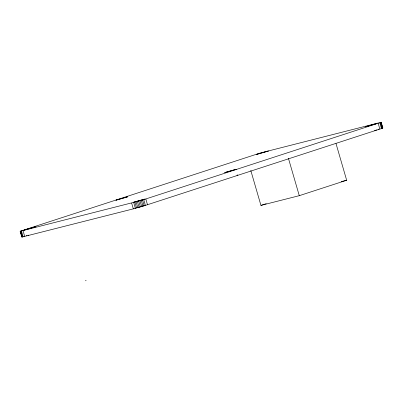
<?xml version="1.0" encoding="UTF-8"?>
<svg xmlns="http://www.w3.org/2000/svg" width="403" height="403" viewBox="0 0 403 403"><rect width="100%" height="100%" fill="white"/><g stroke="black" fill="none" stroke-linecap="round" stroke-linejoin="round"><path stroke-width="0.6" d="M20.15 231.267L260.021 153.095L381.183 122.25L141.317 200.427L20.15 231.267L21.893 237.029L22.548 236.929L133.322 208.865L144.224 205.787L381.47 128.567L382.85 127.988L381.107 122.225M22.175 236.803L21.893 237.029M237.81 175.053L237.024 175.386M134.844 208.119L135.393 208.119M378.372 129.348L378.654 129.212L378.029 129.287M250.792 170.464L260.942 205.399L266.272 203.666M260.942 205.399L299.283 195.677L346.666 180.247L335.986 143.503M144.556 205.505L138.909 207.197M375.888 130.179L376.724 129.917M374.513 130.602L375.47 130.31M137.509 207.58L138.446 207.323M27.963 235.377L28.799 235.156M341.185 181.637L346.666 180.247M85.391 280.775L86.161 280.579M26.301 235.77L26.966 235.624M237.035 175.174L237.614 175.058M382.12 128.058L382.85 127.988M381.087 122.326L382.754 128.058M381.031 122.824L381.53 124.547M380.825 122.452L382.487 128.184M380.392 122.618L382.059 128.356M379.802 122.834L381.47 128.567M378.195 123.373L379.858 129.106M288.432 158.329L299.283 195.677M145.826 199.027L147.493 204.759M143.74 199.686L145.407 205.424M142.561 200.049L144.224 205.787M141.317 200.427L142.979 206.16M140.027 200.81L141.695 206.543M138.718 201.193L140.385 206.925M137.413 201.565L139.08 207.303M136.128 201.928L137.796 207.666M134.894 202.276L136.557 208.008M133.72 202.593L135.388 208.326M131.66 203.132L133.322 208.865M23.031 230.687L24.694 236.42M21.455 231.07L23.117 236.803M20.88 231.196L22.548 236.929M20.472 231.267L22.135 237.004M20.246 231.191L21.913 236.929M24.457 229.977L35.988 226.662L24.457 229.977M116.019 200.165L127.514 196.871L116.019 200.165M224.688 172.59L236.148 169.32L224.688 172.59M133.181 202.382L144.627 199.117L133.181 202.382M256.948 154.273L256.711 154.394L268.363 151.024L256.948 154.273M365.627 126.698L365.345 126.834L376.986 123.479L365.627 126.698"/></g></svg>
